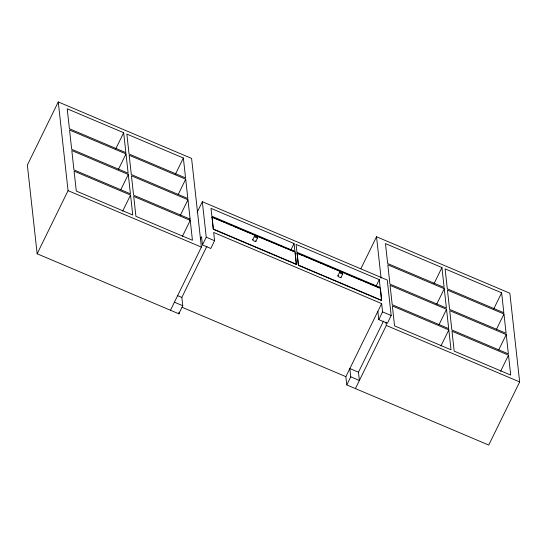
<?xml version="1.0" encoding="UTF-8"?>
<svg xmlns="http://www.w3.org/2000/svg" width="547" height="547" viewBox="0 0 547 547"><rect width="100%" height="100%" fill="white"/><g stroke="black" fill="none" stroke-linecap="round" stroke-linejoin="round"><path stroke-width="0.82" d="M170.473 310.245L201.385 247.121L191.587 158.418L58.262 101.94L27.35 165.071L37.141 253.774L179.115 313.91L178.937 312.255M37.141 253.774L68.054 190.643L58.262 101.94M115.773 148.832L123.663 132.716L67.206 108.798L69.407 128.736L125.865 152.654L123.663 132.716M118.487 169.262L126.008 153.912L69.544 129.995L71.678 149.304L128.135 173.221L126.008 153.912M120.757 189.823L128.278 174.479L71.814 150.562L73.948 169.898L130.412 193.816L128.278 174.479M122.658 211.19L130.548 195.074L74.084 171.156L76.286 191.06L132.75 214.978L130.548 195.074M175.471 174.117L183.361 158.001L126.842 134.063L129.044 154.001L185.563 177.939L183.361 158.001M178.185 194.547L185.7 179.197L129.181 155.252L131.314 174.561L187.833 198.506L185.7 179.197M180.455 215.108L187.97 199.764L131.451 175.819L133.584 195.163L190.103 219.101L189.351 220.632M182.349 236.475L190.247 220.359L133.728 196.421L135.923 216.325L192.441 240.263L190.247 220.359M197.111 212.366L202.328 201.713L387.269 280.05L391.18 315.53L387.385 323.277L378.777 319.633L377.861 311.359M200.421 238.95L201.542 236.66L202.452 244.933L210.786 248.468L214.581 240.721L213.665 232.454L381.656 303.606L382.572 311.879L378.777 319.633M211.969 217.097L295.134 252.017L296.358 264.495L213.323 229.323L211.969 217.097L224.502 222.403M202.452 244.933L206.246 237.193L202.328 201.713M213.323 229.323L212.099 216.844M178.807 313.78L182.753 305.718L181.836 297.445L206.882 246.3M252.714 239.73L254.458 236.16M255.866 241.357L257.61 237.795A1.778 0.52 26.1 0 0 255.552 236.222A1.778 0.52 26.1 0 0 254.943 236.926A1.778 0.52 26.1 0 0 257.61 237.795M290.683 250.417L294.047 243.538L211.005 208.366L211.874 216.229L294.915 251.401L294.047 243.538M295.134 252.017L251.921 234.02M297.048 253.138L380.363 288.119L381.587 300.597L298.402 265.363L297.048 253.138L303.332 255.791M298.402 265.363L297.178 252.878M337.868 275.797L339.612 272.235M341.02 277.432L342.764 273.862A1.778 0.52 26.1 0 0 340.706 272.29A1.778 0.52 26.1 0 0 340.097 272.994A1.778 0.52 26.1 0 0 342.764 273.862M360.89 268.693L376.527 236.755L509.859 293.226L519.65 381.929L488.738 445.06L346.757 384.917M375.912 286.512L379.276 279.64L296.084 244.406L296.953 252.263L380.144 287.503L379.276 279.64M380.363 288.119L381.587 300.597M381.656 303.606L345.882 376.664L182.124 307.298M350.764 376.835L359.379 380.48L358.463 372.206L349.848 368.562L350.764 376.835L346.798 384.938L345.848 376.644M358.463 372.206L383.488 321.11M355.413 388.582L386.319 325.458L385.95 322.074M434.038 283.64L441.935 267.524L385.471 243.606L387.673 263.545L444.137 287.462L441.935 267.524M436.759 304.07L444.273 288.72L387.809 264.803L389.943 284.112L446.407 308.029L444.273 288.72M439.029 324.638L446.543 309.287L390.079 285.37L392.213 304.706L448.677 328.624L446.543 309.287M440.923 345.998L448.813 329.882L392.356 305.964L394.551 325.875L451.015 349.786L448.813 329.882M493.736 308.925L501.626 292.809L445.108 268.871L447.309 288.809L503.828 312.747L501.626 292.809M496.45 329.356L503.965 314.005L447.446 290.067L449.579 309.376L506.098 333.314L503.965 314.005M498.72 349.923L506.235 334.573L449.716 310.634L451.856 329.971L508.375 353.909L506.235 334.573M500.621 371.283L508.512 355.167L451.993 331.229L454.188 351.133L510.707 375.071L508.512 355.167M226.075 223.073L228.42 224.065M229.986 224.728L232.338 225.726M233.904 226.39L250.355 233.357M304.898 256.461L307.25 257.459M308.823 258.122L321.376 263.442M322.949 264.105L325.301 265.104M326.874 265.767L343.352 272.748M344.925 273.411L361.403 280.392M362.976 281.055L379.454 288.037M213.446 229.07L296.488 264.242M298.525 265.11L381.71 300.344M206.246 237.193L214.581 240.721M382.572 311.879L391.18 315.53M68.054 190.643L201.385 247.121M386.319 325.458L519.65 381.929M177.29 295.524L181.836 297.445M174.418 302.19L182.753 305.718M376.527 236.755L381.102 278.149M295.1 253.083L296.358 264.495M187.97 199.764L190.103 219.101M340.986 277.117A1.778 0.52 26.1 0 1 339.092 277.021A1.778 0.52 26.1 0 1 338.258 275.702M255.654 240.83A1.778 0.52 26.1 0 1 255.271 241.432A1.778 0.52 26.1 0 1 253.097 240.406A1.778 0.52 26.1 0 1 253.104 239.634"/></g></svg>
